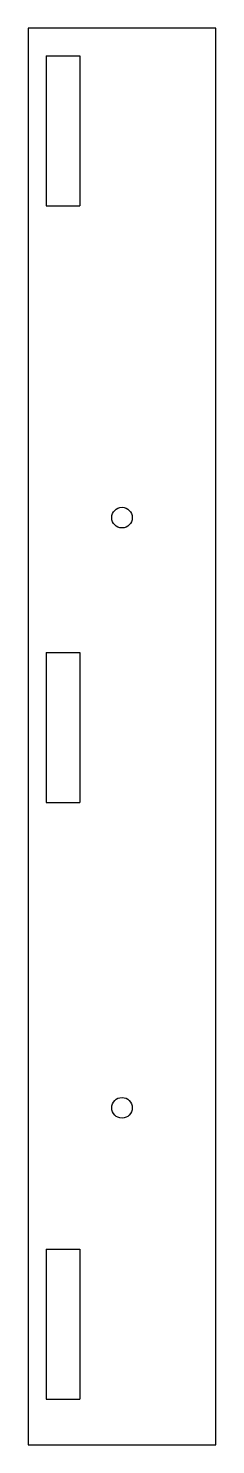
# Model space of a CAD drawing. Header units: millimetres. Extents: x 0 to 38, y 0 to 288.
import ezdxf

# ---------------------------------------------------------------- set-up
doc = ezdxf.new("R2010")
doc.units = ezdxf.units.MM

msp = doc.modelspace()

# ---------------------------------------------------------------- linework, layer by layer
for p, q in [((0, 288), (0, 0)), ((38.1, 288), (0, 288)), ((38.1, 0), (38.1, 288)), ((3.625, 282.4), (3.625, 251.9)), ((3.625, 282.4), (10.475, 282.4)), ((10.475, 282.4), (10.475, 251.9)), ((3.625, 251.9), (10.475, 251.9)), ((3.625, 161.0875), (3.625, 130.5875)), ((3.625, 161.0875), (10.475, 161.0875)), ((10.475, 161.0875), (10.475, 130.5875)), ((3.625, 130.5875), (10.475, 130.5875)), ((3.625, 39.775), (3.625, 9.275)), ((3.625, 39.775), (10.475, 39.775)), ((10.475, 39.775), (10.475, 9.275)), ((3.625, 9.275), (10.475, 9.275)), ((0, 0), (38.1, 0))]:
    msp.add_line(p, q)
for centre in [(19.05, 188.5), (19.05, 68.5)]:
    msp.add_circle(centre, 2.1)

doc.saveas('drawing.dxf')
